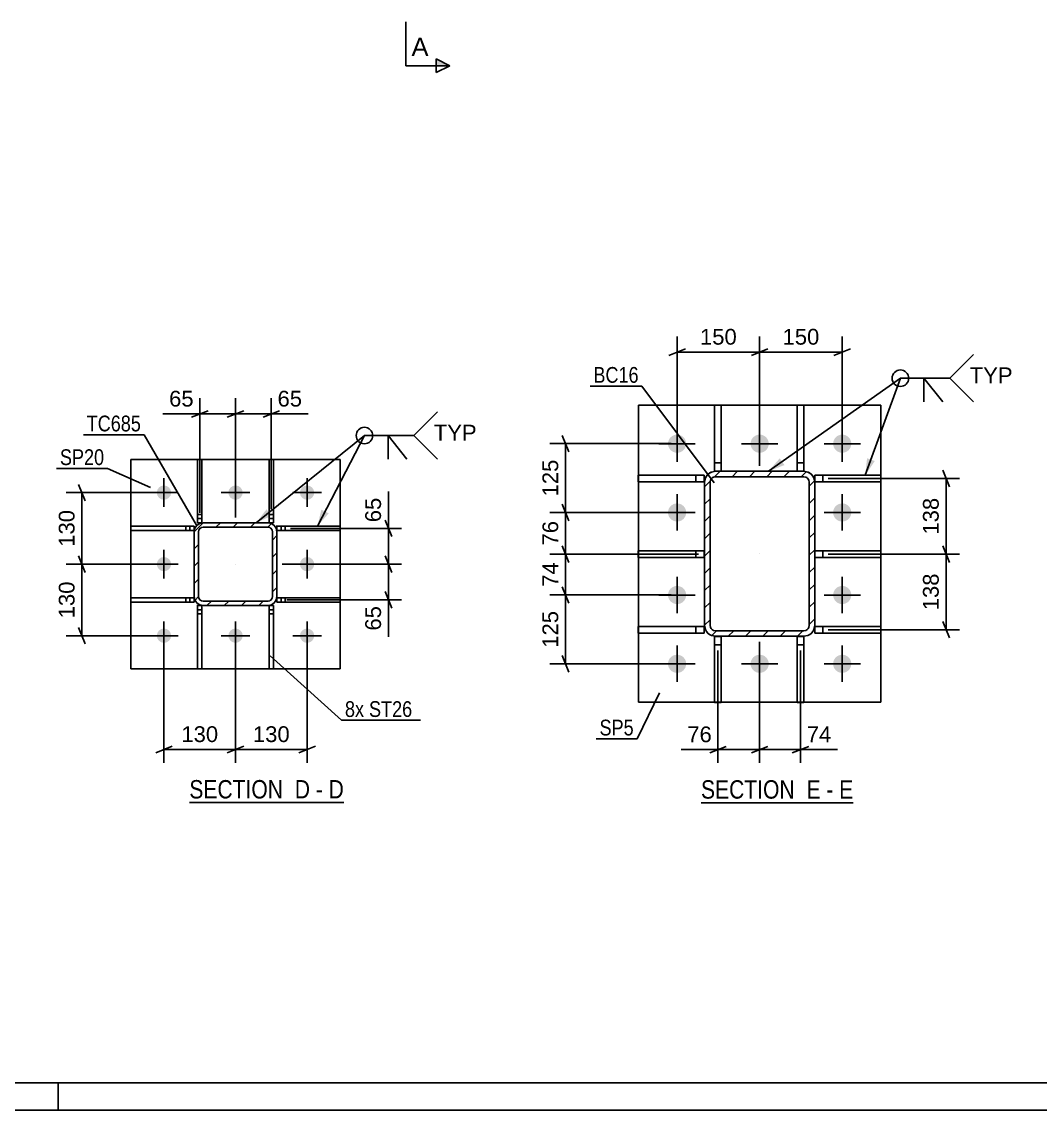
# Model space of a CAD drawing. Header units: millimetres. Extents: x -297 to 544, y -221 to 373.
# Drawn here: x -92.3 to 92.7, y -221.2 to -23.4 of the extents above; entities that cross this region are included whole.
import ezdxf

# ---------------------------------------------------------------- set-up
doc = ezdxf.new("R2010")
doc.units = ezdxf.units.MM
doc.linetypes.add('DXK_LINE_DOT2', pattern=[3.9198, 1.9599, -1.9599])
doc.linetypes.add('DXK_LINE_DOT3', pattern=[5.9187, 2.979, -0.9799, 0.9799, -0.9799])
doc.styles.add('Arial', font='ARIAL.TTF', dxfattribs={"height": 0.2})
doc.styles.add('Arial Narrow', font='ARIALN.TTF', dxfattribs={"height": 0.2})

# ---------------------------------------------------------------- blocks, each defined once
blk = doc.blocks.new('Unknown-284934218-1133')
at = {"color": 5, "linetype": 'Continuous'}
for p, q in [((-291.68, -216.23), (539.32, -216.23)), ((-85.68, -221.23), (-85.68, -216.23)), ((-296.68, -221.23), (544.32, -221.23))]:
    blk.add_line(p, q, dxfattribs=at)
blk = doc.blocks.new('Unknown-284934218-15 - 9327')
at = {"color": 6, "linetype": 'Continuous'}
blk.add_line((-61.85, -165.32), (-33.78, -165.32), dxfattribs=at)
at = {"color": 0, "linetype": 'Continuous'}
for points in [[(-43.74, -164.57), (-43.74, -161.07), (-61.85, -161.07), (-61.85, -164.57)], [(-39.92, -164.57), (-39.92, -161.07), (-42.69, -161.07), (-42.69, -164.57)], [(-37.6, -164.57), (-37.6, -161.07), (-38.87, -161.07), (-38.87, -164.57)], [(-33.78, -164.57), (-33.78, -161.07), (-36.55, -161.07), (-36.55, -164.57)]]:
    blk.add_wipeout(points, dxfattribs=at)
at = {"color": 7, "linetype": 'Continuous', "style": 'Arial Narrow'}
for s, p in [('SECTION ', (-61.85, -164.57)), ('D', (-42.69, -164.57)), ('D', (-36.55, -164.57)), ('-', (-38.87, -164.57))]:
    blk.add_text(s, height=3.34, dxfattribs=at).set_placement(p)
blk = doc.blocks.new('Unknown-284934218-16 - 3070')
at = {"color": 6, "linetype": 'Continuous'}
blk.add_line((31.11, -165.35), (58.76, -165.35), dxfattribs=at)
at = {"color": 0, "linetype": 'Continuous'}
for points in [[(49.22, -164.6), (49.22, -161.1), (31.11, -161.1), (31.11, -164.6)], [(52.82, -164.6), (52.82, -161.1), (50.27, -161.1), (50.27, -164.6)], [(55.15, -164.6), (55.15, -161.1), (53.87, -161.1), (53.87, -164.6)], [(58.76, -164.6), (58.76, -161.1), (56.2, -161.1), (56.2, -164.6)]]:
    blk.add_wipeout(points, dxfattribs=at)
at = {"color": 7, "linetype": 'Continuous', "style": 'Arial Narrow'}
for s, p in [('SECTION ', (31.11, -164.6)), ('E', (50.27, -164.6)), ('E', (56.2, -164.6)), ('-', (53.87, -164.6))]:
    blk.add_text(s, height=3.34, dxfattribs=at).set_placement(p)
blk = doc.blocks.new('Part-284934218-9387 - 9327')
at = {"linetype": 'Continuous'}
h = blk.add_hatch(dxfattribs=at)
h.set_pattern_fill('', scale=0.7, style=0, pattern_type=0)
h.set_pattern_definition([(45, (-45.9597, -128.0896), (-1.5715, 1.5715), [])])
h.paths.add_polyline_path([(-45.15, -128.09), (-45.96, -128.09), (-45.96, -128.89), (-45.15, -128.89)])
at = {"color": 7, "linetype": 'DXK_LINE_DOT2'}
for p, q in [((-45.15, -128.09), (-45.96, -128.09)), ((-45.96, -128.89), (-45.96, -128.09)), ((-44.46, -128.89), (-44.46, -128.09)), ((-45.15, -128.89), (-45.96, -128.89))]:
    blk.add_line(p, q, dxfattribs=at)
at = {"color": 2, "linetype": 'Continuous'}
for p, q in [((-45.96, -128.09), (-45.15, -128.09)), ((-45.96, -128.89), (-45.96, -128.09)), ((-45.15, -128.09), (-34.46, -128.09)), ((-45.15, -128.09), (-45.15, -128.89)), ((-34.46, -128.09), (-34.46, -128.89)), ((-45.15, -128.89), (-45.96, -128.89)), ((-34.46, -128.89), (-45.15, -128.89))]:
    blk.add_line(p, q, dxfattribs=at)
blk = doc.blocks.new('Part-284934218-9386 - 9327')
at = {"linetype": 'Continuous'}
h = blk.add_hatch(dxfattribs=at)
h.set_pattern_fill('', scale=0.7, style=0, pattern_type=0)
h.set_pattern_definition([(45, (-45.9597, -115.0902), (-1.5715, 1.5715), [])])
h.paths.add_polyline_path([(-45.15, -115.09), (-45.96, -115.09), (-45.96, -115.89), (-45.15, -115.89)])
at = {"color": 7, "linetype": 'DXK_LINE_DOT2'}
for p, q in [((-45.15, -115.09), (-45.96, -115.09)), ((-45.96, -115.89), (-45.96, -115.09)), ((-45.15, -115.89), (-45.96, -115.89)), ((-44.46, -115.89), (-44.46, -115.09))]:
    blk.add_line(p, q, dxfattribs=at)
at = {"color": 2, "linetype": 'Continuous'}
for p, q in [((-45.96, -115.09), (-45.15, -115.09)), ((-45.96, -115.89), (-45.96, -115.09)), ((-45.15, -115.89), (-45.96, -115.89)), ((-45.15, -115.09), (-34.46, -115.09)), ((-45.15, -115.09), (-45.15, -115.89)), ((-34.46, -115.89), (-45.15, -115.89)), ((-34.46, -115.09), (-34.46, -115.89))]:
    blk.add_line(p, q, dxfattribs=at)
blk = doc.blocks.new('Part-284934218-9346 - 9327')
at = {"linetype": 'Continuous'}
h = blk.add_hatch(dxfattribs=at)
h.set_pattern_fill('', scale=0.7, style=0, pattern_type=0)
h.set_pattern_definition([(45, (-59.3597, -114.49), (-1.57154, 1.57154), [])])
h.paths.add_polyline_path([(-47.56, -114.49), (-59.36, -114.49), (-59.97, -114.61), (-60.49, -114.96), (-60.84, -115.48), (-60.96, -116.09), (-60.96, -127.89), (-60.84, -128.5), (-60.49, -129.02), (-59.97, -129.37), (-59.36, -129.49), (-47.56, -129.49), (-46.95, -129.37), (-46.43, -129.02), (-46.08, -128.5), (-45.96, -127.89), (-45.96, -116.09), (-46.08, -115.48), (-46.43, -114.96), (-46.95, -114.61)])
h.paths.add_polyline_path([(-46.82, -115.78), (-46.76, -116.09), (-46.76, -127.89), (-46.82, -128.2), (-46.99, -128.46), (-47.25, -128.63), (-47.56, -128.69), (-59.36, -128.69), (-59.67, -128.63), (-59.93, -128.46), (-60.1, -128.2), (-60.16, -127.89), (-60.16, -116.09), (-60.1, -115.78), (-59.93, -115.52), (-59.67, -115.35), (-59.36, -115.29), (-47.56, -115.29), (-47.25, -115.35), (-46.99, -115.52)])
at = {"color": 7, "linetype": 'DXK_LINE_DOT2'}
for p, q in [((-59.97, -114.61), (-59.36, -114.49)), ((-59.36, -114.49), (-47.56, -114.49)), ((-47.56, -114.49), (-46.95, -114.61)), ((-60.96, -116.09), (-60.84, -115.48)), ((-60.96, -116.09), (-60.96, -127.89)), ((-60.96, -116.09), (-60.96, -116.09)), ((-60.1, -115.78), (-60.16, -116.09)), ((-60.16, -127.89), (-60.16, -116.09)), ((-59.36, -115.29), (-59.67, -115.35)), ((-59.36, -115.29), (-47.56, -115.29)), ((-47.25, -115.35), (-47.56, -115.29)), ((-46.76, -116.09), (-46.82, -115.78)), ((-46.76, -127.89), (-46.76, -116.09)), ((-46.08, -115.48), (-45.96, -116.09)), ((-45.96, -127.89), (-45.96, -116.09)), ((-60.84, -128.5), (-60.96, -127.89)), ((-60.16, -127.89), (-60.1, -128.2)), ((-46.82, -128.2), (-46.76, -127.89)), ((-45.96, -127.89), (-46.08, -128.5)), ((-59.36, -129.49), (-59.97, -129.37)), ((-59.67, -128.63), (-59.36, -128.69)), ((-59.36, -128.69), (-47.56, -128.69)), ((-59.36, -129.49), (-47.56, -129.49)), ((-47.56, -128.69), (-47.25, -128.63)), ((-46.95, -129.37), (-47.56, -129.49))]:
    blk.add_line(p, q, dxfattribs=at)
at = {"color": 2, "linetype": 'Continuous'}
for p, q in [((-59.36, -114.49), (-59.97, -114.61)), ((-59.36, -114.49), (-59.36, -114.49)), ((-59.36, -114.49), (-47.56, -114.49)), ((-47.56, -114.49), (-47.56, -114.49)), ((-46.95, -114.61), (-47.56, -114.49)), ((-60.84, -115.48), (-60.96, -116.09)), ((-60.96, -116.09), (-60.96, -116.09)), ((-60.96, -127.89), (-60.96, -116.09)), ((-60.16, -116.09), (-60.1, -115.78)), ((-60.16, -116.09), (-60.16, -116.09)), ((-60.16, -127.89), (-60.16, -116.09)), ((-59.67, -115.35), (-59.36, -115.29)), ((-59.36, -115.29), (-59.36, -115.29)), ((-59.36, -115.29), (-47.56, -115.29)), ((-47.56, -115.29), (-47.56, -115.29)), ((-47.56, -115.29), (-47.25, -115.35)), ((-46.82, -115.78), (-46.76, -116.09)), ((-46.76, -116.09), (-46.76, -116.09)), ((-46.76, -127.89), (-46.76, -116.09)), ((-45.96, -116.09), (-46.08, -115.48)), ((-45.96, -116.09), (-45.96, -116.09)), ((-45.96, -127.89), (-45.96, -116.09)), ((-60.96, -127.89), (-60.96, -127.89)), ((-60.96, -127.89), (-60.84, -128.5)), ((-60.16, -127.89), (-60.16, -127.89)), ((-60.1, -128.2), (-60.16, -127.89)), ((-46.76, -127.89), (-46.82, -128.2)), ((-46.76, -127.89), (-46.76, -127.89)), ((-46.08, -128.5), (-45.96, -127.89)), ((-45.96, -127.89), (-45.96, -127.89)), ((-59.97, -129.37), (-59.36, -129.49)), ((-59.36, -128.69), (-59.67, -128.63)), ((-59.36, -128.69), (-59.36, -128.69)), ((-59.36, -128.69), (-47.56, -128.69)), ((-59.36, -129.49), (-59.36, -129.49)), ((-59.36, -129.49), (-47.56, -129.49)), ((-47.25, -128.63), (-47.56, -128.69)), ((-47.56, -128.69), (-47.56, -128.69)), ((-47.56, -129.49), (-46.95, -129.37)), ((-47.56, -129.49), (-47.56, -129.49))]:
    blk.add_line(p, q, dxfattribs=at)
at = {"color": 7, "linetype": 'DXK_LINE_DOT3'}
blk.add_line((-53.46, -121.99), (-53.46, -121.99), dxfattribs=at)
at = {"color": 7, "linetype": 'DXK_LINE_DOT2'}
for centre, radius, start, end in [((-59.36, -116.09), 1.6, 112.5, 157.5), ((-47.56, -116.09), 1.6, 22.5, 67.5), ((-59.36, -116.09), 0.8, 112.5, 157.5), ((-47.56, -116.09), 0.8, 22.5, 67.5), ((-59.36, -127.89), 1.6, 202.5, 247.5), ((-59.36, -127.89), 0.8, 202.5, 247.5), ((-47.56, -127.89), 0.8, 292.5, 337.5), ((-47.56, -127.89), 1.6, 292.5, 337.5)]:
    blk.add_arc(centre, radius, start, end, dxfattribs=at)
at = {"color": 2, "linetype": 'Continuous'}
for centre, radius, start, end in [((-59.36, -116.09), 1.6, 112.5, 157.5), ((-47.56, -116.09), 1.6, 22.5, 67.5), ((-59.36, -116.09), 0.8, 112.5, 157.5), ((-47.56, -116.09), 0.8, 22.5, 67.5), ((-59.36, -127.89), 1.6, 202.5, 247.5), ((-59.36, -127.89), 0.8, 202.5, 247.5), ((-47.56, -127.89), 0.8, 292.5, 337.5), ((-47.56, -127.89), 1.6, 292.5, 337.5)]:
    blk.add_arc(centre, radius, start, end, dxfattribs=at)
blk = doc.blocks.new('Part-284934218-9388 - 9327')
at = {"linetype": 'Continuous'}
h = blk.add_hatch(dxfattribs=at)
h.set_pattern_fill('', scale=0.7, style=0, pattern_type=0)
h.set_pattern_definition([(45, (-60.3597, -113.678), (-1.5715, 1.5715), [])])
h.paths.add_polyline_path([(-59.56, -113.68), (-60.36, -113.68), (-60.36, -114.49), (-59.56, -114.49)])
at = {"color": 2, "linetype": 'Continuous'}
for p, q in [((-60.36, -102.99), (-60.36, -113.68)), ((-60.36, -102.99), (-59.56, -102.99)), ((-59.56, -102.99), (-59.56, -113.68)), ((-59.56, -113.68), (-60.36, -113.68)), ((-60.36, -113.68), (-60.36, -114.49)), ((-60.36, -114.49), (-59.56, -114.49)), ((-59.56, -114.49), (-59.56, -113.68))]:
    blk.add_line(p, q, dxfattribs=at)
at = {"color": 7, "linetype": 'DXK_LINE_DOT2'}
for p, q in [((-60.36, -112.99), (-59.56, -112.99)), ((-60.36, -113.68), (-60.36, -114.49)), ((-60.36, -114.49), (-59.56, -114.49)), ((-59.56, -113.68), (-59.56, -114.49))]:
    blk.add_line(p, q, dxfattribs=at)
blk = doc.blocks.new('Part-284934218-9348 - 9327')
at = {"color": 2, "linetype": 'Continuous'}
for p, q in [((-72.46, -102.99), (-34.46, -102.99)), ((-72.46, -140.99), (-72.46, -102.99)), ((-34.46, -140.99), (-34.46, -102.99)), ((-34.46, -140.99), (-72.46, -140.99))]:
    blk.add_line(p, q, dxfattribs=at)
at = {"color": 7, "linetype": 'DXK_LINE_DOT2'}
for p, q in [((-34.46, -102.99), (-72.46, -102.99)), ((-59.56, -140.99), (-72.46, -140.99))]:
    blk.add_line(p, q, dxfattribs=at)
blk = doc.blocks.new('Part-284934218-9384 - 9327')
at = {"linetype": 'Continuous'}
h = blk.add_hatch(dxfattribs=at)
h.set_pattern_fill('', scale=0.7, style=0, pattern_type=0)
h.set_pattern_definition([(45, (-61.7714, -115.0902), (-1.5715, 1.5715), [])])
h.paths.add_polyline_path([(-60.96, -115.09), (-61.77, -115.09), (-61.77, -115.89), (-60.96, -115.89)])
at = {"color": 2, "linetype": 'Continuous'}
for p, q in [((-72.46, -115.09), (-61.77, -115.09)), ((-72.46, -115.89), (-72.46, -115.09)), ((-72.46, -115.89), (-61.77, -115.89)), ((-60.96, -115.09), (-61.77, -115.09)), ((-61.77, -115.09), (-61.77, -115.89)), ((-61.77, -115.89), (-60.96, -115.89)), ((-60.96, -115.89), (-60.96, -115.09))]:
    blk.add_line(p, q, dxfattribs=at)
at = {"color": 7, "linetype": 'DXK_LINE_DOT2'}
for p, q in [((-62.46, -115.89), (-62.46, -115.09)), ((-61.77, -115.09), (-60.96, -115.09)), ((-61.77, -115.89), (-60.96, -115.89)), ((-60.96, -115.89), (-60.96, -115.09))]:
    blk.add_line(p, q, dxfattribs=at)
blk = doc.blocks.new('Part-284934218-9385 - 9327')
at = {"linetype": 'Continuous'}
h = blk.add_hatch(dxfattribs=at)
h.set_pattern_fill('', scale=0.7, style=0, pattern_type=0)
h.set_pattern_definition([(45, (-61.7714, -128.0896), (-1.5715, 1.5715), [])])
h.paths.add_polyline_path([(-60.96, -128.09), (-61.77, -128.09), (-61.77, -128.89), (-60.96, -128.89)])
at = {"color": 2, "linetype": 'Continuous'}
for p, q in [((-72.46, -128.09), (-61.77, -128.09)), ((-72.46, -128.89), (-72.46, -128.09)), ((-60.96, -128.09), (-61.77, -128.09)), ((-61.77, -128.09), (-61.77, -128.89)), ((-60.96, -128.89), (-60.96, -128.09)), ((-72.46, -128.89), (-61.77, -128.89)), ((-61.77, -128.89), (-60.96, -128.89))]:
    blk.add_line(p, q, dxfattribs=at)
at = {"color": 7, "linetype": 'DXK_LINE_DOT2'}
for p, q in [((-62.46, -128.89), (-62.46, -128.09)), ((-61.77, -128.09), (-60.96, -128.09)), ((-60.96, -128.89), (-60.96, -128.09)), ((-61.77, -128.89), (-60.96, -128.89))]:
    blk.add_line(p, q, dxfattribs=at)
blk = doc.blocks.new('Part-284934218-9389 - 9327')
at = {"linetype": 'Continuous'}
h = blk.add_hatch(dxfattribs=at)
h.set_pattern_fill('', scale=0.7, style=0, pattern_type=0)
h.set_pattern_definition([(45, (-47.3597, -113.678), (-1.5715, 1.5715), [])])
h.paths.add_polyline_path([(-46.56, -113.68), (-47.36, -113.68), (-47.36, -114.49), (-46.56, -114.49)])
at = {"color": 2, "linetype": 'Continuous'}
for p, q in [((-47.36, -102.99), (-47.36, -113.68)), ((-47.36, -102.99), (-46.56, -102.99)), ((-46.56, -102.99), (-46.56, -113.68)), ((-46.56, -113.68), (-47.36, -113.68)), ((-47.36, -113.68), (-47.36, -114.49)), ((-47.36, -114.49), (-46.56, -114.49)), ((-46.56, -114.49), (-46.56, -113.68))]:
    blk.add_line(p, q, dxfattribs=at)
at = {"color": 7, "linetype": 'DXK_LINE_DOT2'}
for p, q in [((-47.36, -112.99), (-46.56, -112.99)), ((-47.36, -113.68), (-47.36, -114.49)), ((-47.36, -114.49), (-46.56, -114.49)), ((-46.56, -113.68), (-46.56, -114.49))]:
    blk.add_line(p, q, dxfattribs=at)
blk = doc.blocks.new('Part-284934218-9390 - 9327')
at = {"linetype": 'Continuous'}
h = blk.add_hatch(dxfattribs=at)
h.set_pattern_fill('', scale=0.7, style=0, pattern_type=0)
h.set_pattern_definition([(45, (-60.3597, -129.49), (-1.5715, 1.5715), [])])
h.paths.add_polyline_path([(-59.56, -129.49), (-60.36, -129.49), (-60.36, -130.3), (-59.56, -130.3)])
at = {"color": 7, "linetype": 'DXK_LINE_DOT2'}
for p, q in [((-60.36, -130.3), (-60.36, -129.49)), ((-60.36, -129.49), (-59.56, -129.49)), ((-59.56, -129.49), (-59.56, -130.3)), ((-60.36, -130.99), (-59.56, -130.99))]:
    blk.add_line(p, q, dxfattribs=at)
at = {"color": 2, "linetype": 'Continuous'}
for p, q in [((-60.36, -130.3), (-60.36, -129.49)), ((-60.36, -129.49), (-59.56, -129.49)), ((-60.36, -140.99), (-60.36, -130.3)), ((-59.56, -130.3), (-60.36, -130.3)), ((-59.56, -129.49), (-59.56, -130.3)), ((-59.56, -130.3), (-59.56, -140.99)), ((-59.56, -140.99), (-60.36, -140.99))]:
    blk.add_line(p, q, dxfattribs=at)
blk = doc.blocks.new('Part-284934218-9391 - 9327')
at = {"linetype": 'Continuous'}
h = blk.add_hatch(dxfattribs=at)
h.set_pattern_fill('', scale=0.7, style=0, pattern_type=0)
h.set_pattern_definition([(45, (-47.3597, -129.49), (-1.5715, 1.5715), [])])
h.paths.add_polyline_path([(-46.56, -129.49), (-47.36, -129.49), (-47.36, -130.3), (-46.56, -130.3)])
at = {"color": 7, "linetype": 'DXK_LINE_DOT2'}
for p, q in [((-47.36, -130.3), (-47.36, -129.49)), ((-47.36, -129.49), (-46.56, -129.49)), ((-46.56, -129.49), (-46.56, -130.3)), ((-47.36, -130.99), (-46.56, -130.99))]:
    blk.add_line(p, q, dxfattribs=at)
at = {"color": 2, "linetype": 'Continuous'}
for p, q in [((-47.36, -130.3), (-47.36, -129.49)), ((-47.36, -129.49), (-46.56, -129.49)), ((-47.36, -140.99), (-47.36, -130.3)), ((-46.56, -130.3), (-47.36, -130.3)), ((-46.56, -129.49), (-46.56, -130.3)), ((-46.56, -130.3), (-46.56, -140.99)), ((-46.56, -140.99), (-47.36, -140.99))]:
    blk.add_line(p, q, dxfattribs=at)
blk = doc.blocks.new('Bolt-284934218-9404 - 9327')
at = {"linetype": 'Continuous'}
for points in [[(-66.46, -110.29, -1), (-66.46, -107.69, -1)], [(-53.46, -110.29, -1), (-53.46, -107.69, -1)], [(-40.46, -110.29, -1), (-40.46, -107.69, -1)], [(-66.46, -123.29, -1), (-66.46, -120.69, -1)], [(-40.46, -123.29, -1), (-40.46, -120.69, -1)], [(-66.46, -136.29, -1), (-66.46, -133.69, -1)], [(-53.46, -136.29, -1), (-53.46, -133.69, -1)], [(-40.46, -136.29, -1), (-40.46, -133.69, -1)]]:
    blk.add_hatch(color=1, dxfattribs=at).paths.add_polyline_path(points)
at = {"color": 1, "linetype": 'Continuous'}
for p, q in [((-66.46, -111.59), (-66.46, -106.39)), ((-53.46, -111.59), (-53.46, -106.39)), ((-40.46, -111.59), (-40.46, -106.39)), ((-63.86, -108.99), (-69.06, -108.99)), ((-50.86, -108.99), (-56.06, -108.99)), ((-37.86, -108.99), (-43.06, -108.99)), ((-66.46, -124.59), (-66.46, -119.39)), ((-40.46, -124.59), (-40.46, -119.39)), ((-63.86, -121.99), (-69.06, -121.99)), ((-37.86, -121.99), (-43.06, -121.99)), ((-66.46, -137.59), (-66.46, -132.39)), ((-53.46, -137.59), (-53.46, -132.39)), ((-40.46, -137.59), (-40.46, -132.39)), ((-63.86, -134.99), (-69.06, -134.99)), ((-50.86, -134.99), (-56.06, -134.99)), ((-37.86, -134.99), (-43.06, -134.99))]:
    blk.add_line(p, q, dxfattribs=at)
blk = doc.blocks.new('Part-284934218-3140 - 3070')
at = {"color": 2, "linetype": 'Continuous'}
for p, q in [((19.68, -107.01), (19.68, -105.81)), ((19.68, -105.81), (31.68, -105.81)), ((31.68, -105.81), (31.68, -107.01)), ((31.68, -107.01), (19.68, -107.01))]:
    blk.add_line(p, q, dxfattribs=at)
at = {"color": 7, "linetype": 'DXK_LINE_DOT2'}
blk.add_line((30.18, -107.01), (30.18, -105.81), dxfattribs=at)
blk = doc.blocks.new('Part-284934218-3120 - 3070')
at = {"color": 2, "linetype": 'Continuous'}
for p, q in [((63.76, -133.31), (51.76, -133.31)), ((51.76, -134.51), (51.76, -133.31)), ((63.76, -133.31), (63.76, -134.51)), ((63.76, -134.51), (51.76, -134.51))]:
    blk.add_line(p, q, dxfattribs=at)
at = {"color": 7, "linetype": 'DXK_LINE_DOT2'}
blk.add_line((53.26, -134.51), (53.26, -133.31), dxfattribs=at)
blk = doc.blocks.new('Bolt-284934218-3072 - 3070')
at = {"linetype": 'Continuous'}
for points in [[(25.11, -100.1, -1), (28.41, -100.1, -1)], [(40.11, -100.1, -1), (43.41, -100.1, -1)], [(55.11, -100.1, -1), (58.41, -100.1, -1)], [(25.11, -112.6, -1), (28.41, -112.6, -1)], [(55.11, -112.6, -1), (58.41, -112.6, -1)], [(25.11, -127.6, -1), (28.41, -127.6, -1)], [(55.11, -127.6, -1), (58.41, -127.6, -1)], [(25.11, -140.1, -1), (28.41, -140.1, -1)], [(40.11, -140.1, -1), (43.41, -140.1, -1)], [(55.11, -140.1, -1), (58.41, -140.1, -1)]]:
    blk.add_hatch(color=1, dxfattribs=at).paths.add_polyline_path(points)
at = {"color": 1, "linetype": 'Continuous'}
for p, q in [((26.76, -103.4), (26.76, -96.8)), ((41.76, -103.4), (41.76, -96.8)), ((56.76, -103.4), (56.76, -96.8)), ((30.06, -100.1), (23.46, -100.1)), ((45.06, -100.1), (38.46, -100.1)), ((60.06, -100.1), (53.46, -100.1)), ((26.76, -115.9), (26.76, -109.3)), ((56.76, -115.9), (56.76, -109.3)), ((30.06, -112.6), (23.46, -112.6)), ((60.06, -112.6), (53.46, -112.6)), ((26.76, -130.9), (26.76, -124.3)), ((56.76, -130.9), (56.76, -124.3)), ((30.06, -127.6), (23.46, -127.6)), ((60.06, -127.6), (53.46, -127.6)), ((26.76, -143.4), (26.76, -136.8)), ((41.76, -143.4), (41.76, -136.8)), ((56.76, -143.4), (56.76, -136.8)), ((30.06, -140.1), (23.46, -140.1)), ((45.06, -140.1), (38.46, -140.1)), ((60.06, -140.1), (53.46, -140.1))]:
    blk.add_line(p, q, dxfattribs=at)
blk = doc.blocks.new('Part-284934218-3125 - 3070')
at = {"color": 2, "linetype": 'Continuous'}
for p, q in [((63.76, -105.81), (51.76, -105.81)), ((51.76, -107.01), (51.76, -105.81)), ((63.76, -105.81), (63.76, -107.01)), ((63.76, -107.01), (51.76, -107.01))]:
    blk.add_line(p, q, dxfattribs=at)
at = {"color": 7, "linetype": 'DXK_LINE_DOT2'}
blk.add_line((53.26, -107.01), (53.26, -105.81), dxfattribs=at)
blk = doc.blocks.new('Part-284934218-3130 - 3070')
at = {"color": 2, "linetype": 'Continuous'}
for p, q in [((63.76, -119.56), (51.76, -119.56)), ((63.76, -119.56), (63.76, -120.76)), ((63.76, -120.76), (51.76, -120.76))]:
    blk.add_line(p, q, dxfattribs=at)
at = {"color": 7, "linetype": 'DXK_LINE_DOT2'}
for p, q in [((51.76, -119.56), (51.76, -120.76)), ((53.26, -120.76), (53.26, -119.56))]:
    blk.add_line(p, q, dxfattribs=at)
blk = doc.blocks.new('Part-284934218-3135 - 3070')
at = {"color": 2, "linetype": 'Continuous'}
for p, q in [((19.68, -134.51), (19.68, -133.31)), ((19.68, -133.31), (31.68, -133.31)), ((31.68, -133.31), (31.68, -134.51)), ((31.68, -134.51), (19.68, -134.51))]:
    blk.add_line(p, q, dxfattribs=at)
at = {"color": 7, "linetype": 'DXK_LINE_DOT2'}
blk.add_line((30.18, -134.51), (30.18, -133.31), dxfattribs=at)
blk = doc.blocks.new('Part-284934218-3145 - 3070')
at = {"color": 2, "linetype": 'Continuous'}
for p, q in [((19.68, -120.76), (19.68, -119.56)), ((19.68, -119.56), (31.68, -119.56)), ((31.68, -119.56), (31.68, -120.76)), ((31.68, -120.76), (19.68, -120.76))]:
    blk.add_line(p, q, dxfattribs=at)
at = {"color": 7, "linetype": 'DXK_LINE_DOT2'}
blk.add_line((30.18, -120.76), (30.18, -119.56), dxfattribs=at)
blk = doc.blocks.new('Part-284934218-3150 - 3070')
at = {"color": 2, "linetype": 'Continuous'}
for p, q in [((33.58, -105.1), (33.58, -93.1)), ((33.58, -93.1), (34.78, -93.1)), ((34.78, -93.1), (34.78, -105.1)), ((33.76, -105.1), (33.58, -105.1))]:
    blk.add_line(p, q, dxfattribs=at)
at = {"color": 7, "linetype": 'DXK_LINE_DOT2'}
for p, q in [((33.58, -103.6), (34.78, -103.6)), ((34.78, -105.1), (33.76, -105.1))]:
    blk.add_line(p, q, dxfattribs=at)
blk = doc.blocks.new('Part-284934218-3155 - 3070')
at = {"color": 2, "linetype": 'Continuous'}
for p, q in [((48.58, -105.1), (48.58, -93.1)), ((48.58, -93.1), (49.78, -93.1)), ((49.78, -93.1), (49.78, -105.1)), ((49.78, -105.1), (49.76, -105.1))]:
    blk.add_line(p, q, dxfattribs=at)
at = {"color": 7, "linetype": 'DXK_LINE_DOT2'}
for p, q in [((48.58, -103.6), (49.78, -103.6)), ((49.78, -105.1), (48.58, -105.1))]:
    blk.add_line(p, q, dxfattribs=at)
blk = doc.blocks.new('Part-284934218-3160 - 3070')
at = {"color": 2, "linetype": 'Continuous'}
for p, q in [((33.58, -147.16), (33.58, -135.16)), ((33.58, -135.16), (34.78, -135.16)), ((34.78, -135.16), (34.78, -147.16)), ((34.78, -147.16), (33.58, -147.16))]:
    blk.add_line(p, q, dxfattribs=at)
at = {"color": 7, "linetype": 'DXK_LINE_DOT2'}
blk.add_line((33.58, -136.66), (34.78, -136.66), dxfattribs=at)
blk = doc.blocks.new('Part-284934218-3165 - 3070')
at = {"color": 2, "linetype": 'Continuous'}
for p, q in [((48.58, -147.16), (48.58, -135.16)), ((48.58, -135.16), (49.78, -135.16)), ((49.78, -135.16), (49.78, -147.16)), ((49.78, -147.16), (48.58, -147.16))]:
    blk.add_line(p, q, dxfattribs=at)
at = {"color": 7, "linetype": 'DXK_LINE_DOT2'}
blk.add_line((48.58, -136.66), (49.78, -136.66), dxfattribs=at)
blk = doc.blocks.new('Part-284934218-3170 - 3070')
at = {"color": 2, "linetype": 'Continuous'}
for p, q in [((19.76, -93.1), (19.76, -105.81)), ((63.76, -93.1), (19.76, -93.1)), ((63.76, -147.1), (63.76, -93.1)), ((19.76, -107.01), (19.76, -119.56)), ((19.76, -120.76), (19.76, -133.31)), ((19.76, -134.51), (19.76, -147.1)), ((33.58, -147.1), (19.76, -147.1)), ((48.58, -147.1), (34.78, -147.1)), ((63.76, -147.1), (49.78, -147.1))]:
    blk.add_line(p, q, dxfattribs=at)
at = {"color": 7, "linetype": 'DXK_LINE_DOT2'}
for p, q in [((19.76, -105.81), (19.76, -107.01)), ((19.76, -119.56), (19.76, -120.76)), ((19.76, -133.31), (19.76, -134.51)), ((34.78, -147.1), (33.58, -147.1)), ((49.78, -147.1), (48.58, -147.1))]:
    blk.add_line(p, q, dxfattribs=at)
blk = doc.blocks.new('Part-284934218-3182 - 3070')
at = {"linetype": 'Continuous'}
h = blk.add_hatch(dxfattribs=at)
h.set_pattern_fill('', scale=0.7, style=0, pattern_type=0)
h.set_pattern_definition([(45, (31.7584, -133.096), (-1.57154, 1.57154), [])])
h.paths.add_polyline_path([(31.76, -107.1), (31.76, -133.1), (31.91, -133.86), (32.34, -134.51), (32.99, -134.94), (33.76, -135.1), (49.76, -135.1), (50.52, -134.94), (51.17, -134.51), (51.61, -133.86), (51.76, -133.1), (51.76, -107.1), (51.61, -106.33), (51.17, -105.68), (50.52, -105.25), (49.76, -105.1), (33.76, -105.1), (32.99, -105.25), (32.34, -105.68), (31.91, -106.33)])
h.paths.add_polyline_path([(33.05, -106.39), (33.38, -106.17), (33.76, -106.1), (49.76, -106.1), (50.14, -106.17), (50.47, -106.39), (50.68, -106.71), (50.76, -107.1), (50.76, -133.1), (50.68, -133.48), (50.47, -133.8), (50.14, -134.02), (49.76, -134.1), (33.76, -134.1), (33.38, -134.02), (33.05, -133.8), (32.83, -133.48), (32.76, -133.1), (32.76, -107.1), (32.83, -106.71)])
at = {"color": 7, "linetype": 'DXK_LINE_DOT2'}
for p, q in [((31.76, -107.1), (31.91, -106.33)), ((32.83, -106.71), (32.76, -107.1)), ((32.99, -105.25), (33.76, -105.1)), ((33.76, -106.1), (33.38, -106.17)), ((49.76, -105.1), (33.76, -105.1)), ((33.76, -106.1), (49.76, -106.1)), ((49.76, -105.1), (50.52, -105.25)), ((50.14, -106.17), (49.76, -106.1)), ((50.76, -107.1), (50.68, -106.71)), ((51.61, -106.33), (51.76, -107.1)), ((31.76, -133.1), (31.76, -107.1)), ((32.76, -133.1), (32.76, -107.1)), ((50.76, -133.1), (50.76, -107.1)), ((51.76, -107.1), (51.76, -133.1)), ((31.91, -133.86), (31.76, -133.1)), ((32.76, -133.1), (32.83, -133.48)), ((33.38, -134.02), (33.76, -134.1)), ((33.76, -134.1), (49.76, -134.1)), ((49.76, -134.1), (50.14, -134.02)), ((50.68, -133.48), (50.76, -133.1)), ((51.76, -133.1), (51.61, -133.86)), ((33.76, -135.1), (32.99, -134.94)), ((33.76, -135.1), (49.76, -135.1)), ((50.52, -134.94), (49.76, -135.1))]:
    blk.add_line(p, q, dxfattribs=at)
at = {"color": 2, "linetype": 'Continuous'}
for p, q in [((31.91, -106.33), (31.76, -107.1)), ((32.76, -107.1), (32.83, -106.71)), ((33.76, -105.1), (32.99, -105.25)), ((33.38, -106.17), (33.76, -106.1)), ((33.76, -105.1), (49.76, -105.1)), ((33.76, -106.1), (49.76, -106.1)), ((50.52, -105.25), (49.76, -105.1)), ((49.76, -106.1), (50.14, -106.17)), ((50.68, -106.71), (50.76, -107.1)), ((51.76, -107.1), (51.61, -106.33)), ((31.76, -133.1), (31.76, -107.1)), ((32.76, -133.1), (32.76, -107.1)), ((50.76, -133.1), (50.76, -107.1)), ((51.76, -133.1), (51.76, -107.1)), ((31.76, -133.1), (31.91, -133.86)), ((32.83, -133.48), (32.76, -133.1)), ((33.76, -134.1), (33.38, -134.02)), ((33.76, -134.1), (49.76, -134.1)), ((50.14, -134.02), (49.76, -134.1)), ((50.76, -133.1), (50.68, -133.48)), ((51.61, -133.86), (51.76, -133.1)), ((32.99, -134.94), (33.76, -135.1)), ((33.76, -135.1), (49.76, -135.1)), ((49.76, -135.1), (50.52, -134.94))]:
    blk.add_line(p, q, dxfattribs=at)
at = {"color": 7, "linetype": 'DXK_LINE_DOT3'}
blk.add_line((41.76, -120.1), (41.76, -120.1), dxfattribs=at)
at = {"color": 7, "linetype": 'DXK_LINE_DOT2'}
for centre, radius, start, end in [((33.76, -107.1), 2, 112.5, 157.5), ((33.76, -107.1), 1, 112.5, 157.5), ((49.76, -107.1), 1, 22.5, 67.5), ((49.76, -107.1), 2, 22.5, 67.5), ((33.76, -133.1), 2, 202.5, 247.5), ((33.76, -133.1), 1, 202.5, 247.5), ((49.76, -133.1), 1, 292.5, 337.5), ((49.76, -133.1), 2, 292.5, 337.5)]:
    blk.add_arc(centre, radius, start, end, dxfattribs=at)
at = {"color": 2, "linetype": 'Continuous'}
for centre, radius, start, end in [((33.76, -107.1), 2, 112.5, 157.5), ((33.76, -107.1), 1, 112.5, 157.5), ((49.76, -107.1), 1, 22.5, 67.5), ((49.76, -107.1), 2, 22.5, 67.5), ((33.76, -133.1), 2, 202.5, 247.5), ((33.76, -133.1), 1, 202.5, 247.5), ((49.76, -133.1), 1, 292.5, 337.5), ((49.76, -133.1), 2, 292.5, 337.5)]:
    blk.add_arc(centre, radius, start, end, dxfattribs=at)
blk = doc.blocks.new('StraightDimension-284934218-10905 - 9327')
at = {"color": 7, "linetype": 'Continuous'}
for p, q in [((-26.28, -113.99), (-25.08, -116.99)), ((-43.46, -115.49), (-23.28, -115.49)), ((-25.68, -121.99), (-25.68, -115.49)), ((-25.08, -123.49), (-26.28, -120.49)), ((-44.96, -121.99), (-23.28, -121.99))]:
    blk.add_line(p, q, dxfattribs=at)
at = {"color": 0}
blk.add_wipeout([(-26.43, -109.32), (-30.63, -109.32), (-30.63, -114.97), (-26.43, -114.97)], dxfattribs=at)
at = {"color": 7, "linetype": 'Continuous'}
blk.add_line((-25.68, -115.49), (-25.68, -108.79), dxfattribs=at)
blk.add_line((-25.68, -115.49), (-25.68, -108.79), dxfattribs=at)
at = {"color": 3, "style": 'Arial'}
blk.add_text('65', height=2.865, rotation=90.0002, dxfattribs=at).set_placement((-27.03, -114.37))
blk = doc.blocks.new('StraightDimension-284934218-20902 - 9327')
at = {"color": 7, "linetype": 'Continuous'}
for p, q in [((-80.76, -110.49), (-81.96, -107.49)), ((-67.46, -108.99), (-84.21, -108.99)), ((-81.36, -121.99), (-81.36, -108.99)), ((-81.96, -120.49), (-80.76, -123.49)), ((-67.46, -121.99), (-84.21, -121.99))]:
    blk.add_line(p, q, dxfattribs=at)
at = {"color": 0}
blk.add_wipeout([(-82.11, -111.55), (-86.31, -111.55), (-86.31, -119.43), (-82.11, -119.43)], dxfattribs=at)
at = {"color": 3, "style": 'Arial'}
blk.add_text('130', height=2.865, rotation=90.0002, dxfattribs=at).set_placement((-82.71, -118.83))
blk = doc.blocks.new('StraightDimension-284934218-20900 - 9327')
at = {"color": 7, "linetype": 'Continuous'}
for p, q in [((-80.76, -123.49), (-81.96, -120.49)), ((-67.46, -121.99), (-84.21, -121.99)), ((-81.36, -134.99), (-81.36, -121.99)), ((-81.96, -133.49), (-80.76, -136.49)), ((-67.46, -134.99), (-84.21, -134.99))]:
    blk.add_line(p, q, dxfattribs=at)
at = {"color": 0}
blk.add_wipeout([(-82.11, -124.55), (-86.31, -124.55), (-86.31, -132.43), (-82.11, -132.43)], dxfattribs=at)
at = {"color": 3, "style": 'Arial'}
blk.add_text('130', height=2.865, rotation=90.0002, dxfattribs=at).set_placement((-82.71, -131.83))
blk = doc.blocks.new('StraightDimension-284934218-10877 - 9327')
at = {"color": 7, "linetype": 'Continuous'}
for p, q in [((-53.46, -113.49), (-53.46, -91.85)), ((-46.96, -111.99), (-46.96, -91.85)), ((-54.96, -95.3), (-51.96, -94.1)), ((-53.46, -94.7), (-46.96, -94.7)), ((-45.46, -94.1), (-48.46, -95.3))]:
    blk.add_line(p, q, dxfattribs=at)
at = {"color": 0}
blk.add_wipeout([(-40.79, -93.95), (-40.79, -89.75), (-46.43, -89.75), (-46.43, -93.95)], dxfattribs=at)
at = {"color": 7, "linetype": 'Continuous'}
blk.add_line((-46.96, -94.7), (-40.26, -94.7), dxfattribs=at)
blk.add_line((-46.96, -94.7), (-40.26, -94.7), dxfattribs=at)
at = {"color": 3, "style": 'Arial'}
blk.add_text('65', height=2.865, dxfattribs=at).set_placement((-45.83, -93.35))
blk = doc.blocks.new('StraightDimension-284934218-10878 - 9327')
at = {"color": 7, "linetype": 'Continuous'}
for p, q in [((-59.96, -112.68), (-59.96, -91.85)), ((-53.46, -113.49), (-53.46, -91.85)), ((-61.46, -95.3), (-58.46, -94.1)), ((-59.96, -94.7), (-53.46, -94.7)), ((-51.96, -94.1), (-54.96, -95.3))]:
    blk.add_line(p, q, dxfattribs=at)
at = {"color": 0}
blk.add_wipeout([(-60.48, -93.95), (-60.48, -89.75), (-66.13, -89.75), (-66.13, -93.95)], dxfattribs=at)
at = {"color": 7, "linetype": 'Continuous'}
blk.add_line((-59.96, -94.7), (-66.66, -94.7), dxfattribs=at)
blk.add_line((-59.96, -94.7), (-66.66, -94.7), dxfattribs=at)
at = {"color": 3, "style": 'Arial'}
blk.add_text('65', height=2.865, dxfattribs=at).set_placement((-65.53, -93.35))
blk = doc.blocks.new('StraightDimension-284934218-10906 - 9327')
at = {"color": 7, "linetype": 'Continuous'}
for p, q in [((-26.28, -120.49), (-25.08, -123.49)), ((-44.96, -121.99), (-23.28, -121.99)), ((-25.68, -128.49), (-25.68, -121.99)), ((-44.15, -128.49), (-23.28, -128.49)), ((-25.08, -129.99), (-26.28, -126.99))]:
    blk.add_line(p, q, dxfattribs=at)
at = {"color": 0}
blk.add_wipeout([(-26.43, -129.01), (-30.63, -129.01), (-30.63, -134.66), (-26.43, -134.66)], dxfattribs=at)
at = {"color": 7, "linetype": 'Continuous'}
blk.add_line((-25.68, -128.49), (-25.68, -135.19), dxfattribs=at)
blk.add_line((-25.68, -128.49), (-25.68, -135.19), dxfattribs=at)
at = {"color": 3, "style": 'Arial'}
blk.add_text('65', height=2.865, rotation=90.0002, dxfattribs=at).set_placement((-27.03, -134.06))
blk = doc.blocks.new('StraightDimension-284934218-20904 - 9327')
at = {"color": 7, "linetype": 'Continuous'}
for p, q in [((-66.46, -135.99), (-66.46, -158.07)), ((-53.46, -135.99), (-53.46, -158.07)), ((-64.96, -155.07), (-67.96, -156.27)), ((-66.46, -155.67), (-53.46, -155.67)), ((-54.96, -156.27), (-51.96, -155.07))]:
    blk.add_line(p, q, dxfattribs=at)
at = {"color": 0}
blk.add_wipeout([(-56.02, -154.92), (-56.02, -150.72), (-63.9, -150.72), (-63.9, -154.92)], dxfattribs=at)
at = {"color": 3, "style": 'Arial'}
blk.add_text('130', height=2.865, dxfattribs=at).set_placement((-63.3, -154.32))
blk = doc.blocks.new('StraightDimension-284934218-20906 - 9327')
at = {"color": 7, "linetype": 'Continuous'}
for p, q in [((-53.46, -135.99), (-53.46, -158.07)), ((-40.46, -135.99), (-40.46, -158.07)), ((-51.96, -155.07), (-54.96, -156.27)), ((-53.46, -155.67), (-40.46, -155.67)), ((-41.96, -156.27), (-38.96, -155.07))]:
    blk.add_line(p, q, dxfattribs=at)
at = {"color": 0}
blk.add_wipeout([(-43.02, -154.92), (-43.02, -150.72), (-50.9, -150.72), (-50.9, -154.92)], dxfattribs=at)
at = {"color": 3, "style": 'Arial'}
blk.add_text('130', height=2.865, dxfattribs=at).set_placement((-50.3, -154.32))
blk = doc.blocks.new('StraightDimension-284934218-3268 - 3070')
at = {"color": 7, "linetype": 'Continuous'}
for p, q in [((76.24, -121.66), (75.04, -118.66)), ((54.18, -120.16), (78.04, -120.16)), ((75.64, -133.91), (75.64, -120.16)), ((75.04, -132.41), (76.24, -135.41)), ((54.18, -133.91), (78.04, -133.91))]:
    blk.add_line(p, q, dxfattribs=at)
at = {"color": 0}
blk.add_wipeout([(74.89, -123.1), (70.69, -123.1), (70.69, -130.97), (74.89, -130.97)], dxfattribs=at)
at = {"color": 3, "style": 'Arial'}
blk.add_text('138', height=2.865, rotation=90.0002, dxfattribs=at).set_placement((74.29, -130.37))
blk = doc.blocks.new('StraightDimension-284934218-3220 - 3070')
at = {"color": 7, "linetype": 'Continuous'}
for p, q in [((26.76, -99.1), (26.76, -80.6)), ((41.76, -104.1), (41.76, -80.6)), ((28.26, -82.85), (25.26, -84.05)), ((40.26, -84.05), (43.26, -82.85)), ((26.76, -83.45), (41.76, -83.45))]:
    blk.add_line(p, q, dxfattribs=at)
at = {"color": 0}
blk.add_wipeout([(38.19, -82.7), (38.19, -78.5), (30.32, -78.5), (30.32, -82.7)], dxfattribs=at)
at = {"color": 3, "style": 'Arial'}
blk.add_text('150', height=2.865, dxfattribs=at).set_placement((30.92, -82.1))
blk = doc.blocks.new('StraightDimension-284934218-3264 - 3070')
at = {"color": 7, "linetype": 'Continuous'}
for p, q in [((54.18, -106.41), (78.04, -106.41)), ((76.24, -107.91), (75.04, -104.91)), ((75.64, -120.16), (75.64, -106.41)), ((75.04, -118.66), (76.24, -121.66)), ((54.18, -120.16), (78.04, -120.16))]:
    blk.add_line(p, q, dxfattribs=at)
at = {"color": 0}
blk.add_wipeout([(74.89, -109.35), (70.69, -109.35), (70.69, -117.22), (74.89, -117.22)], dxfattribs=at)
at = {"color": 3, "style": 'Arial'}
blk.add_text('138', height=2.865, rotation=90.0002, dxfattribs=at).set_placement((74.29, -116.62))
blk = doc.blocks.new('StraightDimension-284934218-5868 - 3070')
at = {"color": 7, "linetype": 'Continuous'}
for p, q in [((5.91, -98.59), (7.11, -101.59)), ((25.68, -100.09), (3.66, -100.09)), ((6.51, -112.59), (6.51, -100.09)), ((25.68, -112.59), (3.66, -112.59)), ((7.11, -114.09), (5.91, -111.09))]:
    blk.add_line(p, q, dxfattribs=at)
at = {"color": 0}
blk.add_wipeout([(5.76, -102.41), (1.56, -102.41), (1.56, -110.28), (5.76, -110.28)], dxfattribs=at)
at = {"color": 3, "style": 'Arial'}
blk.add_text('125', height=2.865, rotation=90.0002, dxfattribs=at).set_placement((5.16, -109.68))
blk = doc.blocks.new('StraightDimension-284934218-5869 - 3070')
at = {"color": 7, "linetype": 'Continuous'}
for p, q in [((25.68, -112.59), (3.66, -112.59)), ((5.91, -111.09), (7.11, -114.09)), ((6.51, -120.16), (6.51, -112.59)), ((7.11, -121.66), (5.91, -118.66)), ((30.68, -120.16), (3.66, -120.16))]:
    blk.add_line(p, q, dxfattribs=at)
at = {"color": 0}
blk.add_wipeout([(5.76, -113.56), (1.56, -113.56), (1.56, -119.2), (5.76, -119.2)], dxfattribs=at)
at = {"color": 3, "style": 'Arial'}
blk.add_text('76', height=2.865, rotation=90.0002, dxfattribs=at).set_placement((5.16, -118.6))
blk = doc.blocks.new('StraightDimension-284934218-3211 - 3070')
at = {"color": 7, "linetype": 'Continuous'}
for p, q in [((41.76, -136.1), (41.76, -158.1)), ((49.18, -137.66), (49.18, -158.1)), ((40.26, -156.3), (43.26, -155.1)), ((41.76, -155.7), (49.18, -155.7)), ((50.68, -155.1), (47.68, -156.3))]:
    blk.add_line(p, q, dxfattribs=at)
at = {"color": 0}
blk.add_wipeout([(55.35, -154.95), (55.35, -150.75), (49.71, -150.75), (49.71, -154.95)], dxfattribs=at)
at = {"color": 7, "linetype": 'Continuous'}
blk.add_line((49.18, -155.7), (55.88, -155.7), dxfattribs=at)
blk.add_line((49.18, -155.7), (55.88, -155.7), dxfattribs=at)
at = {"color": 3, "style": 'Arial'}
blk.add_text('74', height=2.865, dxfattribs=at).set_placement((50.31, -154.35))
blk = doc.blocks.new('StraightDimension-284934218-3215 - 3070')
at = {"color": 7, "linetype": 'Continuous'}
for p, q in [((41.76, -136.1), (41.76, -158.1)), ((34.18, -137.66), (34.18, -158.1)), ((32.68, -156.3), (35.68, -155.1)), ((34.18, -155.7), (41.76, -155.7)), ((43.26, -155.1), (40.26, -156.3))]:
    blk.add_line(p, q, dxfattribs=at)
at = {"color": 0}
blk.add_wipeout([(33.66, -154.95), (33.66, -150.75), (28.01, -150.75), (28.01, -154.95)], dxfattribs=at)
at = {"color": 7, "linetype": 'Continuous'}
blk.add_line((34.18, -155.7), (27.48, -155.7), dxfattribs=at)
blk.add_line((34.18, -155.7), (27.48, -155.7), dxfattribs=at)
at = {"color": 3, "style": 'Arial'}
blk.add_text('76', height=2.865, dxfattribs=at).set_placement((28.61, -154.35))
blk = doc.blocks.new('StraightDimension-284934218-3228 - 3070')
at = {"color": 7, "linetype": 'Continuous'}
for p, q in [((41.76, -104.1), (41.76, -80.6)), ((56.76, -99.1), (56.76, -80.6)), ((43.26, -82.85), (40.26, -84.05)), ((55.26, -84.05), (58.26, -82.85)), ((41.76, -83.45), (56.76, -83.45))]:
    blk.add_line(p, q, dxfattribs=at)
at = {"color": 0}
blk.add_wipeout([(53.19, -82.7), (53.19, -78.5), (45.32, -78.5), (45.32, -82.7)], dxfattribs=at)
at = {"color": 3, "style": 'Arial'}
blk.add_text('150', height=2.865, dxfattribs=at).set_placement((45.92, -82.1))
blk = doc.blocks.new('StraightDimension-284934218-5870 - 3070')
at = {"color": 7, "linetype": 'Continuous'}
for p, q in [((5.91, -118.66), (7.11, -121.66)), ((30.68, -120.16), (3.66, -120.16)), ((6.51, -127.59), (6.51, -120.16)), ((7.11, -129.09), (5.91, -126.09)), ((25.68, -127.59), (3.66, -127.59))]:
    blk.add_line(p, q, dxfattribs=at)
at = {"color": 0}
blk.add_wipeout([(5.76, -121.06), (1.56, -121.06), (1.56, -126.7), (5.76, -126.7)], dxfattribs=at)
at = {"color": 3, "style": 'Arial'}
blk.add_text('74', height=2.865, rotation=90.0002, dxfattribs=at).set_placement((5.16, -126.1))
blk = doc.blocks.new('StraightDimension-284934218-5871 - 3070')
at = {"color": 7, "linetype": 'Continuous'}
for p, q in [((5.91, -126.09), (7.11, -129.09)), ((25.68, -127.59), (3.66, -127.59)), ((6.51, -140.09), (6.51, -127.59)), ((25.68, -140.09), (3.66, -140.09)), ((7.11, -141.59), (5.91, -138.59))]:
    blk.add_line(p, q, dxfattribs=at)
at = {"color": 0}
blk.add_wipeout([(5.76, -129.91), (1.56, -129.91), (1.56, -137.78), (5.76, -137.78)], dxfattribs=at)
at = {"color": 3, "style": 'Arial'}
blk.add_text('125', height=2.865, rotation=90.0002, dxfattribs=at).set_placement((5.16, -137.18))
blk = doc.blocks.new('SectionMark-284934218-1896 - 1225')
at = {"linetype": 'Continuous'}
blk.add_hatch(color=6, dxfattribs=at).paths.add_polyline_path([(-17, -31.42), (-17, -30.17), (-14.5, -31.42)])
at = {"color": 6, "linetype": 'Continuous'}
for p, q in [((-22.5, -31.42), (-22.5, -23.42)), ((-22.5, -31.42), (-14.5, -31.42)), ((-14.5, -31.42), (-17, -30.17)), ((-17, -30.17), (-17, -32.67)), ((-14.5, -31.42), (-17, -32.67))]:
    blk.add_line(p, q, dxfattribs=at)
at = {"color": 0, "linetype": 'Continuous'}
blk.add_wipeout([(-18.39, -29.67), (-18.39, -26.17), (-21.5, -26.17), (-21.5, -29.67)], dxfattribs=at)
at = {"color": 3, "linetype": 'Continuous', "style": 'Arial'}
blk.add_text('A', height=3.34, dxfattribs=at).set_placement((-21.5, -29.67))
blk = doc.blocks.new('Mark-284934218-10830 - 9327')
at = {"color": 0}
blk.add_wipeout([(-70.64, -97.86), (-70.64, -94.86), (-80.5, -94.86), (-80.5, -97.86)], dxfattribs=at)
blk.add_wipeout([(-70.64, -97.86), (-70.64, -94.86), (-80.5, -94.86), (-80.5, -97.86)], dxfattribs=at)
at = {"color": 30, "linetype": 'Continuous'}
for p in [(-81.1, -98.46), (-60.54, -114.91)]:
    blk.add_line(p, (-70.04, -98.46), dxfattribs=at)
at = {"color": 3, "style": 'Arial Narrow'}
blk.add_text('TC685', height=2.863, dxfattribs=at).set_placement((-80.5, -97.86))
blk = doc.blocks.new('MarkSet-284934218-10858 - 9327')
at = {"color": 0}
blk.add_wipeout([(-30.11, -149.76), (-30.11, -146.76), (-33.58, -146.76), (-33.58, -149.76)], dxfattribs=at)
blk.add_wipeout([(-30.11, -149.76), (-30.11, -146.76), (-33.58, -146.76), (-33.58, -149.76)], dxfattribs=at)
at = {"color": 30, "linetype": 'Continuous'}
blk.add_line((-47.17, -138.66), (-34.18, -150.36), dxfattribs=at)
at = {"color": 0}
blk.add_wipeout([(-21.35, -149.76), (-21.35, -146.76), (-29.21, -146.76), (-29.21, -149.76)], dxfattribs=at)
blk.add_wipeout([(-21.35, -149.76), (-21.35, -146.76), (-29.21, -146.76), (-29.21, -149.76)], dxfattribs=at)
at = {"color": 30, "linetype": 'Continuous'}
blk.add_line((-34.18, -150.36), (-19.85, -150.36), dxfattribs=at)
at = {"color": 3, "style": 'Arial Narrow'}
for s, p in [('8x', (-33.58, -149.76)), ('ST26', (-29.21, -149.76))]:
    blk.add_text(s, height=2.863, dxfattribs=at).set_placement(p)
blk = doc.blocks.new('Mark-284934218-10870 - 9327')
at = {"color": 0}
blk.add_wipeout([(-77.32, -103.98), (-77.32, -100.98), (-85.36, -100.98), (-85.36, -103.98)], dxfattribs=at)
blk.add_wipeout([(-77.32, -103.98), (-77.32, -100.98), (-85.36, -100.98), (-85.36, -103.98)], dxfattribs=at)
at = {"color": 30, "linetype": 'Continuous'}
for p in [(-85.96, -104.58), (-68.93, -108.04)]:
    blk.add_line(p, (-76.72, -104.58), dxfattribs=at)
at = {"color": 3, "style": 'Arial Narrow'}
blk.add_text('SP20', height=2.863, dxfattribs=at).set_placement((-85.36, -103.98))
blk = doc.blocks.new('WeldMark-284934218-10952 - 9327')
at = {"linetype": 'Continuous'}
for points in [[(-46.9, -113.2), (-49.71, -114.5), (-47.84, -112.03)], [(-36.54, -112.77), (-38.58, -115.09), (-37.87, -112.08)]]:
    blk.add_hatch(color=30, dxfattribs=at).paths.add_polyline_path(points)
at = {"color": 30, "linetype": 'Continuous'}
for p, q in [((-49.71, -114.5), (-30.04, -98.62)), ((-38.58, -115.09), (-30.04, -98.62)), ((-30.04, -98.62), (-21.04, -98.62))]:
    blk.add_line(p, q, dxfattribs=at)
at = {"color": 3, "linetype": 'Continuous'}
for q in [(-22.33, -102.9), (-25.76, -102.9)]:
    blk.add_line((-25.76, -98.62), q, dxfattribs=at)
for start, end in [(90, 270), (270, 90)]:
    blk.add_arc((-30.04, -98.62), 1.5, start, end, dxfattribs=at)
at = {"color": 0, "linetype": 'Continuous'}
blk.add_wipeout([(-9.67, -99.52), (-9.67, -96.52), (-17.44, -96.52), (-17.44, -99.52)], dxfattribs=at)
blk.add_wipeout([(-9.67, -99.52), (-9.67, -96.52), (-17.44, -96.52), (-17.44, -99.52)], dxfattribs=at)
at = {"color": 3, "linetype": 'Continuous'}
for q in [(-16.76, -94.33), (-16.76, -102.9)]:
    blk.add_line((-21.04, -98.62), q, dxfattribs=at)
at = {"color": 3, "linetype": 'Continuous', "style": 'Arial'}
blk.add_text('TYP', height=2.865, dxfattribs=at).set_placement((-17.44, -99.52))
blk = doc.blocks.new('Mark-284934218-3178 - 3070')
at = {"color": 0}
blk.add_wipeout([(19.78, -89.03), (19.78, -86.03), (11.56, -86.03), (11.56, -89.03)], dxfattribs=at)
blk.add_wipeout([(19.78, -89.03), (19.78, -86.03), (11.56, -86.03), (11.56, -89.03)], dxfattribs=at)
at = {"color": 30, "linetype": 'Continuous'}
for p in [(10.96, -89.63), (33.52, -107.19)]:
    blk.add_line(p, (20.38, -89.63), dxfattribs=at)
at = {"color": 3, "style": 'Arial Narrow'}
blk.add_text('BC16', height=2.863, dxfattribs=at).set_placement((11.56, -89.03))
blk = doc.blocks.new('WeldMark-284934218-3272 - 3070')
at = {"linetype": 'Continuous'}
for points in [[(46.27, -103.98), (43.39, -105.1), (45.41, -102.75)], [(62.68, -103.25), (60.95, -105.81), (61.27, -102.74)]]:
    blk.add_hatch(color=30, dxfattribs=at).paths.add_polyline_path(points)
at = {"color": 30, "linetype": 'Continuous'}
for p, q in [((43.39, -105.1), (67.33, -88.2)), ((60.95, -105.81), (67.33, -88.2)), ((67.33, -88.2), (76.33, -88.2))]:
    blk.add_line(p, q, dxfattribs=at)
at = {"color": 3, "linetype": 'Continuous'}
for q in [(75.04, -92.48), (71.61, -92.48)]:
    blk.add_line((71.61, -88.2), q, dxfattribs=at)
for start, end in [(90, 270), (270, 90)]:
    blk.add_arc((67.33, -88.2), 1.5, start, end, dxfattribs=at)
at = {"color": 0, "linetype": 'Continuous'}
blk.add_wipeout([(87.7, -89.1), (87.7, -86.1), (79.93, -86.1), (79.93, -89.1)], dxfattribs=at)
blk.add_wipeout([(87.7, -89.1), (87.7, -86.1), (79.93, -86.1), (79.93, -89.1)], dxfattribs=at)
at = {"color": 3, "linetype": 'Continuous'}
for q in [(80.61, -83.91), (80.61, -92.48)]:
    blk.add_line((76.33, -88.2), q, dxfattribs=at)
at = {"color": 3, "linetype": 'Continuous', "style": 'Arial'}
blk.add_text('TYP', height=2.865, dxfattribs=at).set_placement((79.93, -89.1))
blk = doc.blocks.new('Mark-284934218-16676 - 3070')
at = {"color": 0}
blk.add_wipeout([(18.88, -153.12), (18.88, -150.12), (12.67, -150.12), (12.67, -153.12)], dxfattribs=at)
blk.add_wipeout([(18.88, -153.12), (18.88, -150.12), (12.67, -150.12), (12.67, -153.12)], dxfattribs=at)
at = {"color": 30, "linetype": 'Continuous'}
for p in [(23.59, -145.36), (12.07, -153.72)]:
    blk.add_line(p, (19.48, -153.72), dxfattribs=at)
at = {"color": 3, "style": 'Arial Narrow'}
blk.add_text('SP5', height=2.863, dxfattribs=at).set_placement((12.67, -153.12))

msp = doc.modelspace()

# ---------------------------------------------------------------- block references
for name in ['Unknown-284934218-1133', 'Part-284934218-3170 - 3070', 'Part-284934218-3150 - 3070', 'Part-284934218-3155 - 3070', 'Bolt-284934218-3072 - 3070', 'Part-284934218-9348 - 9327', 'Part-284934218-9388 - 9327', 'Part-284934218-9389 - 9327', 'Bolt-284934218-9404 - 9327', 'Part-284934218-3140 - 3070', 'Part-284934218-3182 - 3070', 'Part-284934218-3125 - 3070', 'Part-284934218-9346 - 9327', 'Part-284934218-9384 - 9327', 'Part-284934218-9386 - 9327', 'Part-284934218-3145 - 3070', 'Part-284934218-3130 - 3070', 'Part-284934218-9385 - 9327', 'Part-284934218-9387 - 9327', 'Part-284934218-9390 - 9327', 'Part-284934218-9391 - 9327', 'Part-284934218-3135 - 3070', 'Part-284934218-3120 - 3070', 'Part-284934218-3160 - 3070', 'Part-284934218-3165 - 3070']:
    msp.add_blockref(name, (0, 0))

# ---------------------------------------------------------------- next in the draw order: block references
for name in ['SectionMark-284934218-1896 - 1225', 'StraightDimension-284934218-3220 - 3070', 'StraightDimension-284934218-20902 - 9327', 'StraightDimension-284934218-10905 - 9327', 'StraightDimension-284934218-3268 - 3070', 'Mark-284934218-16676 - 3070', 'Unknown-284934218-15 - 9327', 'Unknown-284934218-16 - 3070']:
    msp.add_blockref(name, (0, 0))

# ---------------------------------------------------------------- next in the draw order: block references
for name in ['StraightDimension-284934218-10877 - 9327', 'StraightDimension-284934218-5868 - 3070', 'StraightDimension-284934218-3264 - 3070', 'StraightDimension-284934218-20900 - 9327', 'StraightDimension-284934218-10906 - 9327', 'StraightDimension-284934218-3211 - 3070']:
    msp.add_blockref(name, (0, 0))

# ---------------------------------------------------------------- next in the draw order: block references
for name in ['StraightDimension-284934218-3228 - 3070', 'Mark-284934218-3178 - 3070', 'StraightDimension-284934218-10878 - 9327', 'WeldMark-284934218-10952 - 9327', 'StraightDimension-284934218-5869 - 3070', 'StraightDimension-284934218-20904 - 9327', 'StraightDimension-284934218-3215 - 3070']:
    msp.add_blockref(name, (0, 0))

# ---------------------------------------------------------------- next in the draw order: block references
for name in ['WeldMark-284934218-3272 - 3070', 'Mark-284934218-10830 - 9327', 'StraightDimension-284934218-5870 - 3070', 'StraightDimension-284934218-20906 - 9327']:
    msp.add_blockref(name, (0, 0))

# ---------------------------------------------------------------- next in the draw order: block references
for name in ['Mark-284934218-10870 - 9327', 'StraightDimension-284934218-5871 - 3070', 'MarkSet-284934218-10858 - 9327']:
    msp.add_blockref(name, (0, 0))

doc.saveas('drawing.dxf')
